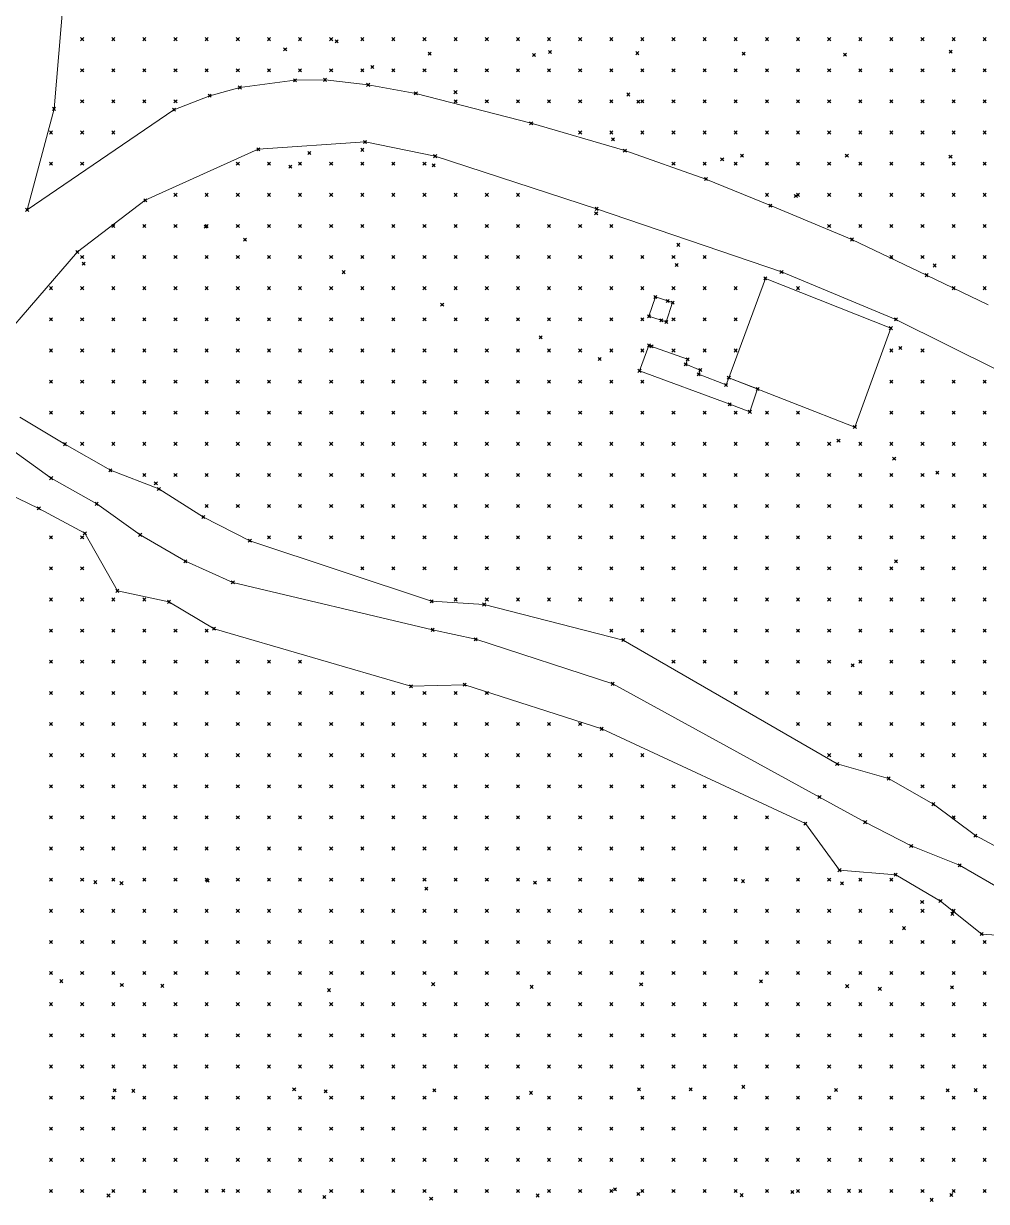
# Model space of a CAD drawing. Header units: metres. Extents: x 441556 to 446409, y 432338 to 461058.
# Drawn here: x 446063.3 to 446156.1, y 432839.5 to 432953 of the extents above; entities that cross this region are included whole.
import ezdxf

# ---------------------------------------------------------------- set-up
doc = ezdxf.new("R2010")
doc.units = ezdxf.units.M
doc.header["$MEASUREMENT"] = 0
doc.header["$PDMODE"] = 35
doc.header["$PDSIZE"] = 0.15
for name, color, linetype, lineweight in [('DTM-BRE-RevN_GRP_CONSTRUCTIE', 2, 'Continuous', 0), ('DTM-BRE-RevN_GRP_DRUM ASFALT', 2, 'Continuous', 0), ('DTM-BRE-RevN_GRP_FIRUL APEI', 2, 'Continuous', 0), ('DTM-BRE-RevN_GRP_RAU', 2, 'Continuous', 0), ('DTM-NOK-RevN_LIDAR_co_lidar', 91, 'Continuous', 0), ('DTM-NOK-RevN_RTK', 32, 'Continuous', 0)]:
    doc.layers.add(name, color=color, linetype=linetype, lineweight=lineweight)

msp = doc.modelspace()

# ---------------------------------------------------------------- linework, layer by layer
at = {"layer": 'DTM-BRE-RevN_GRP_CONSTRUCTIE'}
for p, q in [((446134.789, 432928.409, 319.825), (446131.271, 432918.836, 319.669)), ((446146.884, 432923.612, 319.965), (446134.789, 432928.409, 319.825)), ((446123.569, 432924.757, 319.596), (446124.19, 432926.62, 319.744)), ((446124.19, 432926.62, 319.744), (446125.849, 432926.075, 319.774)), ((446125.849, 432926.075, 319.774), (446125.236, 432924.209, 319.632)), ((446125.236, 432924.209, 319.632), (446123.569, 432924.757, 319.596)), ((446143.411, 432914.084, 320.062), (446146.884, 432923.612, 319.965)), ((446123.572, 432921.94, 319.858), (446122.658, 432919.502, 319.397)), ((446127.301, 432920.611, 319.699), (446123.572, 432921.94, 319.858)), ((446122.658, 432919.502, 319.397), (446131.352, 432916.277, 319.477)), ((446127.112, 432920.128, 319.758), (446127.301, 432920.611, 319.699)), ((446128.518, 432919.578, 319.697), (446127.112, 432920.128, 319.758)), ((446128.359, 432919.171, 319.688), (446128.518, 432919.578, 319.697)), ((446130.998, 432918.139, 319.646), (446128.359, 432919.171, 319.688)), ((446131.271, 432918.836, 319.669), (446130.998, 432918.139, 319.646)), ((446131.271, 432918.836, 319.669), (446143.411, 432914.084, 320.062)), ((446134.045, 432917.75, 319.698), (446131.271, 432918.836, 319.669)), ((446133.298, 432915.555, 319.419), (446134.045, 432917.75, 319.698)), ((446131.352, 432916.277, 319.477), (446133.298, 432915.555, 319.419))]:
    msp.add_line(p, q, dxfattribs=at)
at = {"layer": 'DTM-BRE-RevN_GRP_DRUM ASFALT'}
for p, q in [((446066.24, 432944.742, 319.705), (446067.507, 432959.707, 319.452)), ((446084.144, 432946.801, 319.963), (446081.242, 432946.001, 319.923)), ((446089.453, 432947.488, 319.897), (446084.144, 432946.801, 319.963)), ((446092.36, 432947.541, 319.923), (446089.453, 432947.488, 319.897)), ((446096.515, 432947.051, 319.812), (446092.36, 432947.541, 319.923)), ((446101.109, 432946.228, 319.853), (446096.515, 432947.051, 319.812)), ((446081.242, 432946.001, 319.923), (446077.792, 432944.661, 319.904)), ((446112.218, 432943.355, 319.817), (446101.109, 432946.228, 319.853)), ((446063.653, 432935.007, 319.866), (446066.24, 432944.742, 319.705)), ((446077.792, 432944.661, 319.904), (446063.653, 432935.007, 319.866)), ((446121.244, 432940.72, 319.828), (446112.218, 432943.355, 319.817)), ((446096.215, 432941.548, 319.84), (446085.928, 432940.849, 319.915)), ((446102.971, 432940.186, 319.862), (446096.215, 432941.548, 319.84)), ((446085.928, 432940.849, 319.915), (446075.028, 432935.931, 319.925)), ((446118.53, 432935.105, 319.973), (446102.971, 432940.186, 319.862)), ((446129.067, 432937.978, 319.873), (446121.244, 432940.72, 319.828)), ((446135.279, 432935.413, 319.955), (446129.067, 432937.978, 319.873)), ((446075.028, 432935.931, 319.925), (446068.488, 432930.956, 319.901)), ((446143.134, 432932.155, 320.094), (446135.279, 432935.413, 319.955)), ((446136.345, 432929.027, 320.16), (446118.53, 432935.105, 319.973)), ((446150.332, 432928.715, 320.21), (446143.134, 432932.155, 320.094)), ((446068.488, 432930.956, 319.901), (446059.114, 432920.099, 319.895)), ((446147.374, 432924.456, 320.237), (446136.345, 432929.027, 320.16)), ((446156.27, 432925.857, 320.301), (446150.332, 432928.715, 320.21)), ((446157.255, 432919.542, 320.451), (446147.374, 432924.456, 320.237))]:
    msp.add_line(p, q, dxfattribs=at)
at = {"layer": 'DTM-BRE-RevN_GRP_FIRUL APEI'}
for p, q in [((446061.791, 432912.172, 317.167), (446065.965, 432909.162, 317.148)), ((446065.965, 432909.162, 317.148), (446070.358, 432906.689, 317.191)), ((446070.358, 432906.689, 317.191), (446074.542, 432903.704, 317.361)), ((446074.542, 432903.704, 317.361), (446078.902, 432901.152, 317.319)), ((446078.902, 432901.152, 317.319), (446083.471, 432899.113, 317.659)), ((446083.471, 432899.113, 317.659), (446102.718, 432894.546, 318.476)), ((446102.718, 432894.546, 318.476), (446106.88, 432893.64, 318.212)), ((446106.88, 432893.64, 318.212), (446120.076, 432889.345, 318.51)), ((446120.076, 432889.345, 318.51), (446140.011, 432878.431, 319.446)), ((446140.011, 432878.431, 319.446), (446144.403, 432876.015, 319.337)), ((446144.403, 432876.015, 319.337), (446148.836, 432873.729, 319.446)), ((446148.836, 432873.729, 319.446), (446153.509, 432871.866, 319.744)), ((446153.509, 432871.866, 319.744), (446157.842, 432869.365, 319.702))]:
    msp.add_line(p, q, dxfattribs=at)
at = {"layer": 'DTM-BRE-RevN_GRP_RAU'}
for p, q in [((446062.95, 432915.025, 319.659), (446067.294, 432912.434, 320.042)), ((446067.294, 432912.434, 320.042), (446071.671, 432909.922, 319.744)), ((446071.671, 432909.922, 319.744), (446076.335, 432908.119, 320.042)), ((446060.26, 432908.401, 318.68), (446064.78, 432906.244, 318.68)), ((446076.335, 432908.119, 320.042), (446080.632, 432905.41, 319.872)), ((446064.78, 432906.244, 318.68), (446069.205, 432903.85, 318.936)), ((446080.632, 432905.41, 319.872), (446085.104, 432903.134, 319.744)), ((446069.205, 432903.85, 318.936), (446072.348, 432898.302, 320.34)), ((446085.104, 432903.134, 319.744), (446102.622, 432897.299, 320.425)), ((446072.348, 432898.302, 320.34), (446077.317, 432897.249, 320.51)), ((446077.317, 432897.249, 320.51), (446081.662, 432894.658, 320.808)), ((446102.622, 432897.299, 320.425), (446107.692, 432896.99, 321.106)), ((446107.692, 432896.99, 321.106), (446121.099, 432893.564, 320.808)), ((446081.662, 432894.658, 320.808), (446100.637, 432889.111, 320.808)), ((446121.099, 432893.564, 320.808), (446141.711, 432881.623, 321.361)), ((446100.637, 432889.111, 320.808), (446105.817, 432889.256, 320.723)), ((446105.817, 432889.256, 320.723), (446119.023, 432885.003, 321.063)), ((446119.023, 432885.003, 321.063), (446138.65, 432875.877, 321.489)), ((446141.711, 432881.623, 321.361), (446146.662, 432880.226, 321.191)), ((446146.662, 432880.226, 321.191), (446150.977, 432877.747, 321.148)), ((446150.977, 432877.747, 321.148), (446155.03, 432874.72, 321.276)), ((446138.65, 432875.877, 321.489), (446141.93, 432871.395, 321.128)), ((446155.03, 432874.72, 321.276), (446159.443, 432872.37, 321.489)), ((446141.93, 432871.395, 321.128), (446147.356, 432870.95, 321.191)), ((446147.356, 432870.95, 321.191), (446151.669, 432868.411, 321.617)), ((446151.669, 432868.411, 321.617), (446155.641, 432865.234, 322.17)), ((446155.641, 432865.234, 322.17), (446163.851, 432864.68, 321.446))]:
    msp.add_line(p, q, dxfattribs=at)
at = {"layer": 'DTM-NOK-RevN_LIDAR_co_lidar'}
for p in [(446068.951, 432951.458, 319.656), (446071.95, 432951.458, 319.715), (446074.95, 432951.458, 319.841), (446077.949, 432951.458, 319.709), (446080.948, 432951.458, 319.686), (446083.948, 432951.458, 319.63), (446086.947, 432951.458, 319.581), (446089.947, 432951.458, 319.434), (446092.946, 432951.458, 319.333), (446095.945, 432951.458, 319.316), (446098.945, 432951.458, 319.263), (446101.944, 432951.458, 319.21), (446104.944, 432951.458, 319.216), (446107.943, 432951.458, 319.237), (446110.942, 432951.458, 319.182), (446113.942, 432951.458, 319.184), (446116.941, 432951.458, 319.358), (446119.94, 432951.458, 319.194), (446122.94, 432951.458, 319.169), (446125.939, 432951.458, 319.2), (446128.939, 432951.458, 319.212), (446131.938, 432951.458, 319.162), (446134.937, 432951.458, 319.151), (446137.937, 432951.458, 319.115), (446140.936, 432951.458, 319.034), (446143.936, 432951.458, 319.048), (446146.935, 432951.458, 318.935), (446149.934, 432951.458, 318.827), (446152.934, 432951.458, 318.743), (446155.933, 432951.458, 318.738), (446068.951, 432948.459, 319.648), (446071.95, 432948.459, 319.678), (446074.95, 432948.459, 319.758), (446077.949, 432948.459, 319.792), (446080.948, 432948.459, 319.826), (446083.948, 432948.459, 319.819), (446086.947, 432948.459, 319.811), (446089.947, 432948.459, 319.8), (446092.946, 432948.459, 319.753), (446095.945, 432948.459, 319.77), (446098.945, 432948.459, 319.582), (446101.944, 432948.459, 319.372), (446104.944, 432948.459, 319.311), (446107.943, 432948.459, 319.243), (446110.942, 432948.459, 319.207), (446113.942, 432948.459, 319.277), (446116.941, 432948.459, 319.454), (446119.94, 432948.459, 319.344), (446122.94, 432948.459, 319.273), (446125.939, 432948.459, 319.22), (446128.939, 432948.459, 319.25), (446131.938, 432948.459, 319.245), (446134.937, 432948.459, 319.216), (446137.937, 432948.459, 319.153), (446140.936, 432948.459, 319.084), (446143.936, 432948.459, 319.043), (446146.935, 432948.459, 318.934), (446149.934, 432948.459, 318.91), (446152.934, 432948.459, 318.88), (446155.933, 432948.459, 318.892), (446068.951, 432945.459, 319.745), (446071.95, 432945.459, 319.778), (446074.95, 432945.459, 319.828), (446077.949, 432945.459, 319.854), (446104.944, 432945.459, 319.664), (446107.943, 432945.459, 319.661), (446110.942, 432945.459, 319.591), (446113.942, 432945.459, 319.556), (446116.941, 432945.459, 319.539), (446119.94, 432945.459, 319.465), (446122.94, 432945.459, 319.413), (446125.939, 432945.459, 319.309), (446128.939, 432945.459, 319.264), (446131.938, 432945.459, 319.199), (446134.937, 432945.459, 319.153), (446137.937, 432945.459, 319.119), (446140.936, 432945.459, 319.087), (446143.936, 432945.459, 319.07), (446146.935, 432945.459, 319.03), (446149.934, 432945.459, 318.986), (446152.934, 432945.459, 318.932), (446155.933, 432945.459, 318.974), (446065.952, 432942.46, 319.77), (446068.951, 432942.46, 319.803), (446071.95, 432942.46, 319.849), (446116.941, 432942.46, 319.665), (446119.94, 432942.46, 319.6), (446122.94, 432942.46, 319.558), (446125.939, 432942.46, 319.489), (446128.939, 432942.46, 319.418), (446131.938, 432942.46, 319.327), (446134.937, 432942.46, 319.226), (446137.937, 432942.46, 319.201), (446140.936, 432942.46, 319.171), (446143.936, 432942.46, 319.149), (446146.935, 432942.46, 319.13), (446149.934, 432942.46, 319.073), (446152.934, 432942.46, 319.088), (446155.933, 432942.46, 319.051), (446065.952, 432939.461, 319.806), (446068.951, 432939.461, 319.845), (446083.948, 432939.461, 319.834), (446086.947, 432939.461, 319.785), (446089.947, 432939.461, 319.642), (446092.946, 432939.461, 319.589), (446095.945, 432939.461, 319.549), (446098.945, 432939.461, 319.554), (446101.944, 432939.461, 319.587), (446125.939, 432939.461, 319.596), (446128.939, 432939.461, 319.571), (446131.938, 432939.461, 319.581), (446134.937, 432939.461, 319.453), (446137.937, 432939.461, 319.369), (446140.936, 432939.461, 319.342), (446143.936, 432939.461, 319.3), (446146.935, 432939.461, 319.198), (446149.934, 432939.461, 319.157), (446152.934, 432939.461, 319.148), (446155.933, 432939.461, 319.18), (446077.949, 432936.461, 319.89), (446080.948, 432936.461, 319.848), (446083.948, 432936.461, 319.819), (446086.947, 432936.461, 319.661), (446089.947, 432936.461, 319.591), (446092.946, 432936.461, 319.548), (446095.945, 432936.461, 319.513), (446098.945, 432936.461, 319.484), (446101.944, 432936.461, 319.467), (446104.944, 432936.461, 319.476), (446107.943, 432936.461, 319.49), (446110.942, 432936.461, 319.575), (446134.937, 432936.461, 319.752), (446137.937, 432936.461, 319.757), (446140.936, 432936.461, 319.857), (446143.936, 432936.461, 319.788), (446146.935, 432936.461, 319.389), (446149.934, 432936.461, 319.361), (446152.934, 432936.461, 319.305), (446155.933, 432936.461, 319.292), (446071.95, 432933.462, 319.92), (446074.95, 432933.462, 319.909), (446077.949, 432933.462, 319.832), (446080.948, 432933.462, 319.766), (446083.948, 432933.462, 319.699), (446086.947, 432933.462, 319.619), (446089.947, 432933.462, 319.572), (446092.946, 432933.462, 319.448), (446095.945, 432933.462, 319.473), (446098.945, 432933.462, 319.478), (446101.944, 432933.462, 319.457), (446104.944, 432933.462, 319.483), (446107.943, 432933.462, 319.498), (446110.942, 432933.462, 319.454), (446113.942, 432933.462, 319.513), (446116.941, 432933.462, 319.579), (446119.94, 432933.462, 319.68), (446140.936, 432933.462, 319.938), (446143.936, 432933.462, 319.994), (446146.935, 432933.462, 319.899), (446149.934, 432933.462, 319.998), (446152.934, 432933.462, 319.645), (446155.933, 432933.462, 319.582), (446068.951, 432930.463, 319.965), (446071.95, 432930.463, 319.962), (446074.95, 432930.463, 319.885), (446077.949, 432930.463, 319.786), (446080.948, 432930.463, 319.76), (446083.948, 432930.463, 319.67), (446086.947, 432930.463, 319.627), (446089.947, 432930.463, 319.597), (446092.946, 432930.463, 319.534), (446095.945, 432930.463, 319.546), (446098.945, 432930.463, 319.546), (446101.944, 432930.463, 319.506), (446104.944, 432930.463, 319.477), (446107.943, 432930.463, 319.467), (446110.942, 432930.463, 319.507), (446113.942, 432930.463, 319.545), (446116.941, 432930.463, 319.594), (446119.94, 432930.463, 319.597), (446122.94, 432930.463, 319.67), (446125.939, 432930.463, 319.782), (446128.939, 432930.463, 319.762), (446146.935, 432930.463, 320.022), (446149.934, 432930.463, 320.014), (446152.934, 432930.463, 319.94), (446155.933, 432930.463, 319.888), (446065.952, 432927.463, 320.005), (446068.951, 432927.463, 320.027), (446071.95, 432927.463, 319.956), (446074.95, 432927.463, 319.799), (446077.949, 432927.463, 319.849), (446080.948, 432927.463, 319.849), (446083.948, 432927.463, 319.743), (446086.947, 432927.463, 319.642), (446089.947, 432927.463, 319.62), (446092.946, 432927.463, 319.527), (446095.945, 432927.463, 319.488), (446098.945, 432927.463, 319.535), (446101.944, 432927.463, 319.476), (446104.944, 432927.463, 319.524), (446107.943, 432927.463, 319.513), (446110.942, 432927.463, 319.533), (446113.942, 432927.463, 319.553), (446116.941, 432927.463, 319.596), (446119.94, 432927.463, 319.605), (446122.94, 432927.463, 319.68), (446125.939, 432927.463, 319.817), (446128.939, 432927.463, 319.802), (446131.938, 432927.463, 319.847), (446137.937, 432927.463, 320.12), (446152.934, 432927.463, 320.162), (446155.933, 432927.463, 320.062), (446065.952, 432924.464, 320.114), (446068.951, 432924.464, 319.974), (446071.95, 432924.464, 319.881), (446074.95, 432924.464, 319.901), (446077.949, 432924.464, 319.884), (446080.948, 432924.464, 319.898), (446083.948, 432924.464, 319.762), (446086.947, 432924.464, 319.705), (446089.947, 432924.464, 319.646), (446092.946, 432924.464, 319.577), (446095.945, 432924.464, 319.515), (446098.945, 432924.464, 319.498), (446101.944, 432924.464, 319.445), (446104.944, 432924.464, 319.461), (446107.943, 432924.464, 319.407), (446110.942, 432924.464, 319.507), (446113.942, 432924.464, 319.538), (446116.941, 432924.464, 319.54), (446119.94, 432924.464, 319.542), (446122.94, 432924.464, 319.67), (446125.939, 432924.464, 319.745), (446128.939, 432924.464, 319.776), (446131.938, 432924.464, 319.983), (446065.952, 432921.464, 320.084), (446068.951, 432921.464, 319.94), (446071.95, 432921.464, 320.035), (446074.95, 432921.464, 319.957), (446077.949, 432921.464, 319.981), (446080.948, 432921.464, 319.873), (446083.948, 432921.464, 319.734), (446086.947, 432921.464, 319.777), (446089.947, 432921.464, 319.725), (446092.946, 432921.464, 319.695), (446095.945, 432921.464, 319.616), (446098.945, 432921.464, 319.554), (446101.944, 432921.464, 319.508), (446104.944, 432921.464, 319.461), (446107.943, 432921.464, 319.432), (446110.942, 432921.464, 319.457), (446113.942, 432921.464, 319.435), (446116.941, 432921.464, 319.501), (446119.94, 432921.464, 319.456), (446122.94, 432921.464, 319.603), (446125.939, 432921.464, 319.649), (446128.939, 432921.464, 319.733), (446131.938, 432921.464, 319.889), (446146.935, 432921.464, 320.325), (446149.934, 432921.464, 320.21), (446065.952, 432918.465, 319.984), (446068.951, 432918.465, 320.093), (446071.95, 432918.465, 320.066), (446074.95, 432918.465, 320.048), (446077.949, 432918.465, 319.996), (446080.948, 432918.465, 319.863), (446083.948, 432918.465, 319.839), (446086.947, 432918.465, 319.883), (446089.947, 432918.465, 319.883), (446092.946, 432918.465, 319.852), (446095.945, 432918.465, 319.768), (446098.945, 432918.465, 319.686), (446101.944, 432918.465, 319.644), (446104.944, 432918.465, 319.573), (446107.943, 432918.465, 319.542), (446110.942, 432918.465, 319.503), (446113.942, 432918.465, 319.474), (446116.941, 432918.465, 319.464), (446119.94, 432918.465, 319.426), (446122.94, 432918.465, 319.46), (446146.935, 432918.465, 320.327), (446149.934, 432918.465, 320.238), (446152.934, 432918.465, 320.28), (446155.933, 432918.465, 320.314), (446065.952, 432915.466, 319.909), (446068.951, 432915.466, 320.094), (446071.95, 432915.466, 320.15), (446074.95, 432915.466, 320.15), (446077.949, 432915.466, 320.084), (446080.948, 432915.466, 319.958), (446083.948, 432915.466, 319.979), (446086.947, 432915.466, 320.005), (446089.947, 432915.466, 319.971), (446092.946, 432915.466, 319.96), (446095.945, 432915.466, 319.929), (446098.945, 432915.466, 319.876), (446101.944, 432915.466, 319.84), (446104.944, 432915.466, 319.749), (446107.943, 432915.466, 319.713), (446110.942, 432915.466, 319.668), (446113.942, 432915.466, 319.614), (446116.941, 432915.466, 319.564), (446119.94, 432915.466, 319.477), (446122.94, 432915.466, 319.416), (446125.939, 432915.466, 319.388), (446128.939, 432915.466, 319.447), (446131.938, 432915.466, 319.575), (446134.937, 432915.466, 319.674), (446137.937, 432915.466, 320.037), (446146.935, 432915.466, 320.391), (446149.934, 432915.466, 320.434), (446152.934, 432915.466, 320.469), (446155.933, 432915.466, 320.585), (446068.951, 432912.466, 319.777), (446071.95, 432912.466, 320.1), (446074.95, 432912.466, 320.197), (446077.949, 432912.466, 320.185), (446080.948, 432912.466, 320.128), (446083.948, 432912.466, 320.155), (446086.947, 432912.466, 320.045), (446089.947, 432912.466, 320.01), (446092.946, 432912.466, 320.005), (446095.945, 432912.466, 320), (446098.945, 432912.466, 319.965), (446101.944, 432912.466, 319.938), (446104.944, 432912.466, 319.921), (446107.943, 432912.466, 319.869), (446110.942, 432912.466, 319.842), (446113.942, 432912.466, 319.801), (446116.941, 432912.466, 319.745), (446119.94, 432912.466, 319.666), (446122.94, 432912.466, 319.61), (446125.939, 432912.466, 319.581), (446128.939, 432912.466, 319.533), (446131.938, 432912.466, 319.553), (446134.937, 432912.466, 319.58), (446137.937, 432912.466, 319.692), (446140.936, 432912.466, 319.878), (446143.936, 432912.466, 319.874), (446146.935, 432912.466, 320.137), (446149.934, 432912.466, 320.357), (446152.934, 432912.466, 320.724), (446155.933, 432912.466, 320.895), (446074.95, 432909.467, 319.856), (446077.949, 432909.467, 320.055), (446080.948, 432909.467, 320.152), (446083.948, 432909.467, 320.221), (446086.947, 432909.467, 320.153), (446089.947, 432909.467, 320.088), (446092.946, 432909.467, 320.096), (446095.945, 432909.467, 320.111), (446098.945, 432909.467, 320.076), (446101.944, 432909.467, 320.053), (446104.944, 432909.467, 319.994), (446107.943, 432909.467, 320.006), (446110.942, 432909.467, 320.007), (446113.942, 432909.467, 319.975), (446116.941, 432909.467, 319.914), (446119.94, 432909.467, 319.873), (446122.94, 432909.467, 319.81), (446125.939, 432909.467, 319.747), (446128.939, 432909.467, 319.726), (446131.938, 432909.467, 319.728), (446134.937, 432909.467, 319.746), (446137.937, 432909.467, 319.777), (446140.936, 432909.467, 319.767), (446143.936, 432909.467, 319.781), (446146.935, 432909.467, 319.951), (446149.934, 432909.467, 320.359), (446152.934, 432909.467, 320.981), (446155.933, 432909.467, 321.004), (446080.948, 432906.467, 319.757), (446083.948, 432906.467, 320.151), (446086.947, 432906.467, 320.248), (446089.947, 432906.467, 320.256), (446092.946, 432906.467, 320.177), (446095.945, 432906.467, 320.129), (446098.945, 432906.467, 320.079), (446101.944, 432906.467, 320.114), (446104.944, 432906.467, 320.146), (446107.943, 432906.467, 320.203), (446110.942, 432906.467, 320.147), (446113.942, 432906.467, 320.133), (446116.941, 432906.467, 320.084), (446119.94, 432906.467, 320.047), (446122.94, 432906.467, 319.999), (446125.939, 432906.467, 319.951), (446128.939, 432906.467, 319.898), (446131.938, 432906.467, 319.933), (446134.937, 432906.467, 319.943), (446137.937, 432906.467, 319.933), (446140.936, 432906.467, 319.929), (446143.936, 432906.467, 319.999), (446146.935, 432906.467, 320.145), (446149.934, 432906.467, 320.668), (446152.934, 432906.467, 321.034), (446155.933, 432906.467, 320.927), (446065.952, 432903.468, 319.564), (446068.951, 432903.468, 319.377), (446086.947, 432903.468, 320.094), (446089.947, 432903.468, 320.291), (446092.946, 432903.468, 320.231), (446095.945, 432903.468, 320.261), (446098.945, 432903.468, 320.187), (446101.944, 432903.468, 320.159), (446104.944, 432903.468, 320.123), (446107.943, 432903.468, 320.202), (446110.942, 432903.468, 320.252), (446113.942, 432903.468, 320.366), (446116.941, 432903.468, 320.371), (446119.94, 432903.468, 320.309), (446122.94, 432903.468, 320.275), (446125.939, 432903.468, 320.162), (446128.939, 432903.468, 320.122), (446131.938, 432903.468, 320.12), (446134.937, 432903.468, 320.157), (446137.937, 432903.468, 320.145), (446140.936, 432903.468, 320.144), (446143.936, 432903.468, 320.199), (446146.935, 432903.468, 320.358), (446149.934, 432903.468, 320.954), (446152.934, 432903.468, 321.038), (446155.933, 432903.468, 320.904), (446065.952, 432900.469, 320.184), (446068.951, 432900.469, 320.186), (446095.945, 432900.469, 320.785), (446098.945, 432900.469, 320.407), (446101.944, 432900.469, 320.397), (446104.944, 432900.469, 320.322), (446107.943, 432900.469, 320.284), (446110.942, 432900.469, 320.269), (446113.942, 432900.469, 320.302), (446116.941, 432900.469, 320.417), (446119.94, 432900.469, 320.473), (446122.94, 432900.469, 320.51), (446125.939, 432900.469, 320.6), (446128.939, 432900.469, 320.419), (446131.938, 432900.469, 320.336), (446134.937, 432900.469, 320.331), (446137.937, 432900.469, 320.328), (446140.936, 432900.469, 320.34), (446143.936, 432900.469, 320.359), (446146.935, 432900.469, 320.728), (446149.934, 432900.469, 321.111), (446152.934, 432900.469, 321.066), (446155.933, 432900.469, 320.747), (446065.952, 432897.469, 320.206), (446068.951, 432897.469, 320.285), (446071.95, 432897.469, 320.445), (446074.95, 432897.469, 320.639), (446104.944, 432897.469, 320.16), (446107.943, 432897.469, 320.311), (446110.942, 432897.469, 320.472), (446113.942, 432897.469, 320.482), (446116.941, 432897.469, 320.457), (446119.94, 432897.469, 320.442), (446122.94, 432897.469, 320.44), (446125.939, 432897.469, 320.503), (446128.939, 432897.469, 320.557), (446131.938, 432897.469, 320.601), (446134.937, 432897.469, 320.583), (446137.937, 432897.469, 320.542), (446140.936, 432897.469, 320.574), (446143.936, 432897.469, 320.621), (446146.935, 432897.469, 321.004), (446149.934, 432897.469, 321.218), (446152.934, 432897.469, 321.048), (446155.933, 432897.469, 320.832), (446065.952, 432894.47, 320.268), (446068.951, 432894.47, 320.371), (446071.95, 432894.47, 320.513), (446074.95, 432894.47, 320.643), (446077.949, 432894.47, 320.812), (446080.948, 432894.47, 321.012), (446119.94, 432894.47, 320.525), (446122.94, 432894.47, 320.546), (446125.939, 432894.47, 320.484), (446128.939, 432894.47, 320.551), (446131.938, 432894.47, 320.655), (446134.937, 432894.47, 320.696), (446137.937, 432894.47, 320.774), (446140.936, 432894.47, 321.017), (446143.936, 432894.47, 321.032), (446146.935, 432894.47, 321.315), (446149.934, 432894.47, 321.293), (446152.934, 432894.47, 321.063), (446155.933, 432894.47, 320.971), (446065.952, 432891.471, 320.393), (446068.951, 432891.471, 320.477), (446071.95, 432891.471, 320.681), (446074.95, 432891.471, 320.825), (446077.949, 432891.471, 320.987), (446080.948, 432891.471, 321.084), (446083.948, 432891.471, 321.105), (446086.947, 432891.471, 321.127), (446089.947, 432891.471, 321.191), (446125.939, 432891.471, 320.369), (446128.939, 432891.471, 320.427), (446131.938, 432891.471, 320.552), (446134.937, 432891.471, 320.741), (446137.937, 432891.471, 320.923), (446140.936, 432891.471, 321.214), (446143.936, 432891.471, 321.278), (446146.935, 432891.471, 321.4), (446149.934, 432891.471, 321.439), (446152.934, 432891.471, 321.135), (446155.933, 432891.471, 320.972), (446065.952, 432888.471, 320.513), (446068.951, 432888.471, 320.592), (446071.95, 432888.471, 320.684), (446074.95, 432888.471, 320.836), (446077.949, 432888.471, 321.039), (446080.948, 432888.471, 321.154), (446083.948, 432888.471, 321.206), (446086.947, 432888.471, 321.212), (446089.947, 432888.471, 321.217), (446092.946, 432888.471, 321.233), (446095.945, 432888.471, 321.163), (446098.945, 432888.471, 321.129), (446101.944, 432888.471, 321.106), (446104.944, 432888.471, 321.199), (446107.943, 432888.471, 320.763), (446131.938, 432888.471, 320.205), (446134.937, 432888.471, 320.375), (446137.937, 432888.471, 321.025), (446140.936, 432888.471, 321.46), (446143.936, 432888.471, 321.612), (446146.935, 432888.471, 321.52), (446149.934, 432888.471, 321.265), (446152.934, 432888.471, 321.034), (446155.933, 432888.471, 320.928), (446065.952, 432885.472, 320.54), (446068.951, 432885.472, 320.578), (446071.95, 432885.472, 320.639), (446074.95, 432885.472, 320.905), (446077.949, 432885.472, 321.038), (446080.948, 432885.472, 321.162), (446083.948, 432885.472, 321.189), (446086.947, 432885.472, 321.178), (446089.947, 432885.472, 321.194), (446092.946, 432885.472, 321.235), (446095.945, 432885.472, 321.242), (446098.945, 432885.472, 321.277), (446101.944, 432885.472, 321.245), (446104.944, 432885.472, 321.229), (446107.943, 432885.472, 321.252), (446110.942, 432885.472, 321.225), (446113.942, 432885.472, 321.242), (446116.941, 432885.472, 321.191), (446137.937, 432885.472, 319.864), (446140.936, 432885.472, 321.44), (446143.936, 432885.472, 321.69), (446146.935, 432885.472, 321.673), (446149.934, 432885.472, 321.361), (446152.934, 432885.472, 321.113), (446155.933, 432885.472, 320.946), (446065.952, 432882.472, 320.551), (446068.951, 432882.472, 320.608), (446071.95, 432882.472, 320.686), (446074.95, 432882.472, 320.81), (446077.949, 432882.472, 320.918), (446080.948, 432882.472, 321.049), (446083.948, 432882.472, 321.111), (446086.947, 432882.472, 321.185), (446089.947, 432882.472, 321.205), (446092.946, 432882.472, 321.238), (446095.945, 432882.472, 321.221), (446098.945, 432882.472, 321.265), (446101.944, 432882.472, 321.288), (446104.944, 432882.472, 321.274), (446107.943, 432882.472, 321.26), (446110.942, 432882.472, 321.308), (446113.942, 432882.472, 321.263), (446116.941, 432882.472, 321.163), (446119.94, 432882.472, 321.216), (446122.94, 432882.472, 321.256), (446140.936, 432882.472, 320.81), (446143.936, 432882.472, 321.361), (446146.935, 432882.472, 321.516), (446149.934, 432882.472, 321.43), (446152.934, 432882.472, 321.138), (446155.933, 432882.472, 321.029), (446065.952, 432879.473, 320.686), (446068.951, 432879.473, 321.108), (446071.95, 432879.473, 320.966), (446074.95, 432879.473, 320.874), (446077.949, 432879.473, 320.995), (446080.948, 432879.473, 321.082), (446083.948, 432879.473, 321.026), (446086.947, 432879.473, 321.064), (446089.947, 432879.473, 321.023), (446092.946, 432879.473, 321.084), (446095.945, 432879.473, 321.155), (446098.945, 432879.473, 321.131), (446101.944, 432879.473, 321.189), (446104.944, 432879.473, 321.164), (446107.943, 432879.473, 321.154), (446110.942, 432879.473, 321.199), (446113.942, 432879.473, 321.188), (446116.941, 432879.473, 321.169), (446119.94, 432879.473, 321.17), (446122.94, 432879.473, 321.211), (446125.939, 432879.473, 321.314), (446128.939, 432879.473, 321.39), (446149.934, 432879.473, 321.434), (446152.934, 432879.473, 321.287), (446155.933, 432879.473, 321.128), (446065.952, 432876.474, 320.833), (446068.951, 432876.474, 320.777), (446071.95, 432876.474, 320.834), (446074.95, 432876.474, 320.979), (446077.949, 432876.474, 321.069), (446080.948, 432876.474, 321.049), (446083.948, 432876.474, 320.988), (446086.947, 432876.474, 320.944), (446089.947, 432876.474, 320.934), (446092.946, 432876.474, 321.002), (446095.945, 432876.474, 320.99), (446098.945, 432876.474, 320.988), (446101.944, 432876.474, 320.982), (446104.944, 432876.474, 321), (446107.943, 432876.474, 321.013), (446110.942, 432876.474, 320.989), (446113.942, 432876.474, 320.989), (446116.941, 432876.474, 321.092), (446119.94, 432876.474, 321.069), (446122.94, 432876.474, 321.074), (446125.939, 432876.474, 321.241), (446128.939, 432876.474, 321.34), (446131.938, 432876.474, 321.527), (446134.937, 432876.474, 321.86), (446152.934, 432876.474, 321.269), (446155.933, 432876.474, 321.335), (446065.952, 432873.474, 320.533), (446068.951, 432873.474, 320.894), (446071.95, 432873.474, 320.819), (446074.95, 432873.474, 320.815), (446077.949, 432873.474, 320.779), (446080.948, 432873.474, 320.83), (446083.948, 432873.474, 320.931), (446086.947, 432873.474, 320.824), (446089.947, 432873.474, 320.806), (446092.946, 432873.474, 320.862), (446095.945, 432873.474, 320.786), (446098.945, 432873.474, 320.859), (446101.944, 432873.474, 320.854), (446104.944, 432873.474, 320.747), (446107.943, 432873.474, 320.714), (446110.942, 432873.474, 320.806), (446113.942, 432873.474, 320.849), (446116.941, 432873.474, 321.031), (446119.94, 432873.474, 321.138), (446122.94, 432873.474, 321.057), (446125.939, 432873.474, 321.154), (446128.939, 432873.474, 321.21), (446131.938, 432873.474, 321.442), (446134.937, 432873.474, 321.779), (446137.937, 432873.474, 321.825), (446065.952, 432870.475, 320.58), (446068.951, 432870.475, 320.888), (446071.95, 432870.475, 320.787), (446074.95, 432870.475, 320.749), (446077.949, 432870.475, 320.694), (446080.948, 432870.475, 320.727), (446083.948, 432870.475, 320.881), (446086.947, 432870.475, 320.999), (446089.947, 432870.475, 320.752), (446092.946, 432870.475, 320.522), (446095.945, 432870.475, 320.464), (446098.945, 432870.475, 320.736), (446101.944, 432870.475, 320.836), (446104.944, 432870.475, 320.563), (446107.943, 432870.475, 320.598), (446110.942, 432870.475, 320.735), (446113.942, 432870.475, 320.821), (446116.941, 432870.475, 320.956), (446119.94, 432870.475, 321.021), (446122.94, 432870.475, 321.012), (446125.939, 432870.475, 321.088), (446128.939, 432870.475, 321.027), (446131.938, 432870.475, 321.124), (446134.937, 432870.475, 321.384), (446137.937, 432870.475, 321.558), (446140.936, 432870.475, 321.613), (446143.936, 432870.475, 321.415), (446146.935, 432870.475, 321.342), (446065.952, 432867.475, 320.613), (446068.951, 432867.475, 320.905), (446071.95, 432867.475, 320.749), (446074.95, 432867.475, 320.715), (446077.949, 432867.475, 320.658), (446080.948, 432867.475, 320.742), (446083.948, 432867.475, 320.924), (446086.947, 432867.475, 320.947), (446089.947, 432867.475, 320.772), (446092.946, 432867.475, 320.447), (446095.945, 432867.475, 320.296), (446098.945, 432867.475, 320.492), (446101.944, 432867.475, 320.682), (446104.944, 432867.475, 320.572), (446107.943, 432867.475, 320.719), (446110.942, 432867.475, 320.736), (446113.942, 432867.475, 320.736), (446116.941, 432867.475, 320.884), (446119.94, 432867.475, 320.881), (446122.94, 432867.475, 320.866), (446125.939, 432867.475, 320.948), (446128.939, 432867.475, 320.957), (446131.938, 432867.475, 320.958), (446134.937, 432867.475, 321.081), (446137.937, 432867.475, 321.335), (446140.936, 432867.475, 321.328), (446143.936, 432867.475, 321.354), (446146.935, 432867.475, 321.34), (446149.934, 432867.475, 321.374), (446152.934, 432867.475, 321.318), (446065.952, 432864.476, 320.64), (446068.951, 432864.476, 320.716), (446071.95, 432864.476, 320.678), (446074.95, 432864.476, 320.647), (446077.949, 432864.476, 320.628), (446080.948, 432864.476, 320.752), (446083.948, 432864.476, 320.834), (446086.947, 432864.476, 320.887), (446089.947, 432864.476, 320.626), (446092.946, 432864.476, 320.351), (446095.945, 432864.476, 320.28), (446098.945, 432864.476, 320.335), (446101.944, 432864.476, 320.442), (446104.944, 432864.476, 320.594), (446107.943, 432864.476, 320.687), (446110.942, 432864.476, 320.709), (446113.942, 432864.476, 320.718), (446116.941, 432864.476, 320.76), (446119.94, 432864.476, 320.772), (446122.94, 432864.476, 320.786), (446125.939, 432864.476, 320.83), (446128.939, 432864.476, 320.779), (446131.938, 432864.476, 320.788), (446134.937, 432864.476, 320.903), (446137.937, 432864.476, 321.052), (446140.936, 432864.476, 320.956), (446143.936, 432864.476, 320.91), (446146.935, 432864.476, 321.056), (446149.934, 432864.476, 321.17), (446152.934, 432864.476, 321.12), (446155.933, 432864.476, 321.239), (446065.952, 432861.477, 320.665), (446068.951, 432861.477, 320.613), (446071.95, 432861.477, 320.599), (446074.95, 432861.477, 320.6), (446077.949, 432861.477, 320.607), (446080.948, 432861.477, 320.716), (446083.948, 432861.477, 320.744), (446086.947, 432861.477, 320.72), (446089.947, 432861.477, 320.464), (446092.946, 432861.477, 320.328), (446095.945, 432861.477, 320.326), (446098.945, 432861.477, 320.349), (446101.944, 432861.477, 320.48), (446104.944, 432861.477, 320.601), (446107.943, 432861.477, 320.659), (446110.942, 432861.477, 320.673), (446113.942, 432861.477, 320.687), (446116.941, 432861.477, 320.692), (446119.94, 432861.477, 320.676), (446122.94, 432861.477, 320.716), (446125.939, 432861.477, 320.642), (446128.939, 432861.477, 320.595), (446131.938, 432861.477, 320.719), (446134.937, 432861.477, 320.794), (446137.937, 432861.477, 320.784), (446140.936, 432861.477, 320.72), (446143.936, 432861.477, 320.714), (446146.935, 432861.477, 320.801), (446149.934, 432861.477, 320.891), (446152.934, 432861.477, 320.953), (446155.933, 432861.477, 321.003), (446065.952, 432858.477, 320.557), (446068.951, 432858.477, 320.52), (446071.95, 432858.477, 320.499), (446074.95, 432858.477, 320.473), (446077.949, 432858.477, 320.608), (446080.948, 432858.477, 320.739), (446083.948, 432858.477, 320.601), (446086.947, 432858.477, 320.576), (446089.947, 432858.477, 320.327), (446092.946, 432858.477, 320.328), (446095.945, 432858.477, 320.319), (446098.945, 432858.477, 320.402), (446101.944, 432858.477, 320.479), (446104.944, 432858.477, 320.578), (446107.943, 432858.477, 320.635), (446110.942, 432858.477, 320.662), (446113.942, 432858.477, 320.673), (446116.941, 432858.477, 320.633), (446119.94, 432858.477, 320.588), (446122.94, 432858.477, 320.499), (446125.939, 432858.477, 320.419), (446128.939, 432858.477, 320.409), (446131.938, 432858.477, 320.567), (446134.937, 432858.477, 320.577), (446137.937, 432858.477, 320.622), (446140.936, 432858.477, 320.601), (446143.936, 432858.477, 320.632), (446146.935, 432858.477, 320.64), (446149.934, 432858.477, 320.742), (446152.934, 432858.477, 320.846), (446155.933, 432858.477, 320.862), (446065.952, 432855.478, 320.386), (446068.951, 432855.478, 320.397), (446071.95, 432855.478, 320.427), (446074.95, 432855.478, 320.397), (446077.949, 432855.478, 320.542), (446080.948, 432855.478, 320.591), (446083.948, 432855.478, 320.569), (446086.947, 432855.478, 320.403), (446089.947, 432855.478, 320.332), (446092.946, 432855.478, 320.26), (446095.945, 432855.478, 320.279), (446098.945, 432855.478, 320.359), (446101.944, 432855.478, 320.406), (446104.944, 432855.478, 320.478), (446107.943, 432855.478, 320.572), (446110.942, 432855.478, 320.588), (446113.942, 432855.478, 320.584), (446116.941, 432855.478, 320.503), (446119.94, 432855.478, 320.343), (446122.94, 432855.478, 320.315), (446125.939, 432855.478, 320.263), (446128.939, 432855.478, 320.271), (446131.938, 432855.478, 320.406), (446134.937, 432855.478, 320.398), (446137.937, 432855.478, 320.454), (446140.936, 432855.478, 320.497), (446143.936, 432855.478, 320.511), (446146.935, 432855.478, 320.568), (446149.934, 432855.478, 320.709), (446152.934, 432855.478, 320.76), (446155.933, 432855.478, 320.833), (446065.952, 432852.479, 320.282), (446068.951, 432852.479, 320.335), (446071.95, 432852.479, 320.336), (446074.95, 432852.479, 320.378), (446077.949, 432852.479, 320.554), (446080.948, 432852.479, 320.548), (446083.948, 432852.479, 320.437), (446086.947, 432852.479, 320.255), (446089.947, 432852.479, 320.264), (446092.946, 432852.479, 320.233), (446095.945, 432852.479, 320.293), (446098.945, 432852.479, 320.343), (446101.944, 432852.479, 320.363), (446104.944, 432852.479, 320.402), (446107.943, 432852.479, 320.477), (446110.942, 432852.479, 320.405), (446113.942, 432852.479, 320.29), (446116.941, 432852.479, 320.211), (446119.94, 432852.479, 320.28), (446122.94, 432852.479, 320.282), (446125.939, 432852.479, 320.251), (446128.939, 432852.479, 320.241), (446131.938, 432852.479, 320.355), (446134.937, 432852.479, 320.392), (446137.937, 432852.479, 320.38), (446140.936, 432852.479, 320.449), (446143.936, 432852.479, 320.358), (446146.935, 432852.479, 320.586), (446149.934, 432852.479, 320.715), (446152.934, 432852.479, 320.752), (446155.933, 432852.479, 320.824), (446065.952, 432849.479, 320.258), (446068.951, 432849.479, 320.263), (446071.95, 432849.479, 320.245), (446074.95, 432849.479, 320.366), (446077.949, 432849.479, 320.499), (446080.948, 432849.479, 320.46), (446083.948, 432849.479, 320.24), (446086.947, 432849.479, 320.181), (446089.947, 432849.479, 320.11), (446092.946, 432849.479, 320.206), (446095.945, 432849.479, 320.269), (446098.945, 432849.479, 320.286), (446101.944, 432849.479, 320.274), (446104.944, 432849.479, 320.302), (446107.943, 432849.479, 320.313), (446110.942, 432849.479, 320.25), (446113.942, 432849.479, 320.167), (446116.941, 432849.479, 320.211), (446119.94, 432849.479, 320.274), (446122.94, 432849.479, 320.246), (446125.939, 432849.479, 320.269), (446128.939, 432849.479, 320.217), (446131.938, 432849.479, 320.251), (446134.937, 432849.479, 320.298), (446137.937, 432849.479, 320.297), (446140.936, 432849.479, 320.329), (446143.936, 432849.479, 320.355), (446146.935, 432849.479, 320.556), (446149.934, 432849.479, 320.633), (446152.934, 432849.479, 320.703), (446155.933, 432849.479, 321.08), (446065.952, 432846.48, 320.209), (446068.951, 432846.48, 320.212), (446071.95, 432846.48, 320.238), (446074.95, 432846.48, 320.33), (446077.949, 432846.48, 320.365), (446080.948, 432846.48, 320.411), (446083.948, 432846.48, 320.163), (446086.947, 432846.48, 320.135), (446089.947, 432846.48, 320.149), (446092.946, 432846.48, 320.187), (446095.945, 432846.48, 320.215), (446098.945, 432846.48, 320.189), (446101.944, 432846.48, 320.193), (446104.944, 432846.48, 320.166), (446107.943, 432846.48, 320.148), (446110.942, 432846.48, 320.085), (446113.942, 432846.48, 320.02), (446116.941, 432846.48, 320.172), (446119.94, 432846.48, 320.232), (446122.94, 432846.48, 320.22), (446125.939, 432846.48, 320.16), (446128.939, 432846.48, 320.065), (446131.938, 432846.48, 320.126), (446134.937, 432846.48, 320.254), (446137.937, 432846.48, 320.197), (446140.936, 432846.48, 320.224), (446143.936, 432846.48, 320.364), (446146.935, 432846.48, 320.479), (446149.934, 432846.48, 320.551), (446152.934, 432846.48, 320.701), (446155.933, 432846.48, 321.265), (446065.952, 432843.48, 320.185), (446068.951, 432843.48, 320.233), (446071.95, 432843.48, 320.241), (446074.95, 432843.48, 320.373), (446077.949, 432843.48, 320.407), (446080.948, 432843.48, 320.255), (446083.948, 432843.48, 320.046), (446086.947, 432843.48, 320.057), (446089.947, 432843.48, 320.122), (446092.946, 432843.48, 320.112), (446095.945, 432843.48, 320.064), (446098.945, 432843.48, 320.078), (446101.944, 432843.48, 320.124), (446104.944, 432843.48, 320.1), (446107.943, 432843.48, 320.081), (446110.942, 432843.48, 319.95), (446113.942, 432843.48, 319.998), (446116.941, 432843.48, 320.095), (446119.94, 432843.48, 320.127), (446122.94, 432843.48, 320.097), (446125.939, 432843.48, 319.984), (446128.939, 432843.48, 320), (446131.938, 432843.48, 320.063), (446134.937, 432843.48, 320.104), (446137.937, 432843.48, 320.154), (446140.936, 432843.48, 320.274), (446143.936, 432843.48, 320.391), (446146.935, 432843.48, 320.455), (446149.934, 432843.48, 320.531), (446152.934, 432843.48, 320.835), (446155.933, 432843.48, 321.436), (446065.952, 432840.481, 320.201), (446068.951, 432840.481, 320.201), (446071.95, 432840.481, 320.265), (446074.95, 432840.481, 320.382), (446077.949, 432840.481, 320.453), (446080.948, 432840.481, 320.17), (446083.948, 432840.481, 320.037), (446086.947, 432840.481, 319.994), (446089.947, 432840.481, 320.045), (446092.946, 432840.481, 320.003), (446095.945, 432840.481, 319.948), (446098.945, 432840.481, 319.999), (446101.944, 432840.481, 320.034), (446104.944, 432840.481, 320.042), (446107.943, 432840.481, 319.94), (446110.942, 432840.481, 319.838), (446113.942, 432840.481, 319.889), (446116.941, 432840.481, 319.949), (446119.94, 432840.481, 320), (446122.94, 432840.481, 319.876), (446125.939, 432840.481, 319.938), (446128.939, 432840.481, 320.03), (446131.938, 432840.481, 320.048), (446134.937, 432840.481, 320.043), (446137.937, 432840.481, 320.125), (446140.936, 432840.481, 320.291), (446143.936, 432840.481, 320.385), (446146.935, 432840.481, 320.489), (446149.934, 432840.481, 320.598), (446152.934, 432840.481, 321.159), (446155.933, 432840.481, 321.473)]:
    msp.add_point(p, dxfattribs=at)
at = {"layer": 'DTM-NOK-RevN_RTK'}
for p in [(446093.486, 432951.243, 319.106), (446088.514, 432950.467, 319.401), (446102.446, 432950.049, 319.242), (446114.046, 432950.222, 319.24), (446122.443, 432950.106, 319.227), (446132.691, 432950.052, 319.288), (446152.656, 432950.252, 318.847), (446112.501, 432949.921, 319.152), (446142.47, 432949.96, 319.072), (446096.923, 432948.779, 319.672), (446084.144, 432946.801, 319.963), (446089.453, 432947.488, 319.897), (446092.36, 432947.541, 319.923), (446096.515, 432947.051, 319.812), (446081.242, 432946.001, 319.923), (446101.109, 432946.228, 319.853), (446104.928, 432946.345, 319.748), (446121.583, 432946.122, 319.449), (446066.24, 432944.742, 319.705), (446077.792, 432944.661, 319.904), (446122.553, 432945.432, 319.449), (446112.218, 432943.355, 319.817), (446096.215, 432941.548, 319.84), (446120.108, 432941.805, 320.123), (446085.928, 432940.849, 319.915), (446090.84, 432940.478, 319.425), (446095.959, 432940.789, 319.635), (446102.971, 432940.186, 319.862), (446121.244, 432940.72, 319.828), (446130.623, 432939.881, 319.524), (446132.542, 432940.221, 319.455), (446142.643, 432940.231, 319.18), (446152.632, 432940.14, 319.142), (446089.009, 432939.179, 319.42), (446102.817, 432939.304, 319.755), (446129.067, 432937.978, 319.873), (446075.028, 432935.931, 319.925), (446135.279, 432935.413, 319.955), (446137.731, 432936.345, 319.956), (446063.653, 432935.007, 319.866), (446118.483, 432934.665, 319.994), (446118.53, 432935.105, 319.973), (446080.853, 432933.393, 319.397), (446084.651, 432932.139, 319.352), (446143.134, 432932.155, 320.094), (446068.488, 432930.956, 319.901), (446126.408, 432931.644, 319.768), (446069.092, 432929.82, 319.814), (446126.246, 432929.705, 319.768), (446151.113, 432929.646, 320.231), (446094.147, 432929.003, 319.341), (446136.345, 432929.027, 320.16), (446150.332, 432928.715, 320.21), (446134.789, 432928.409, 319.825), (446134.789, 432928.409, 319.686), (446124.19, 432926.62, 319.744), (446125.372, 432926.232, 319.768), (446103.642, 432925.868, 319.329), (446125.849, 432926.075, 319.774), (446123.569, 432924.757, 319.596), (446124.773, 432924.361, 319.623), (446125.236, 432924.209, 319.632), (446147.374, 432924.456, 320.237), (446146.884, 432923.612, 319.965), (446113.138, 432922.732, 319.318), (446123.572, 432921.94, 319.858), (446123.822, 432921.851, 319.867), (446147.799, 432921.705, 319.991), (446118.825, 432920.64, 319.277), (446127.301, 432920.611, 319.699), (446122.658, 432919.502, 319.397), (446127.112, 432920.128, 319.758), (446128.518, 432919.578, 319.697), (446128.359, 432919.171, 319.688), (446131.271, 432918.836, 319.669), (446131.271, 432918.836, 319.679), (446130.998, 432918.139, 319.646), (446134.045, 432917.75, 319.698), (446131.352, 432916.277, 319.477), (446133.298, 432915.555, 319.419), (446143.411, 432914.084, 320.062), (446141.842, 432912.779, 319.622), (446067.294, 432912.434, 320.042), (446147.201, 432911.044, 319.841), (446065.965, 432909.162, 317.148), (446071.671, 432909.922, 319.744), (446151.353, 432909.689, 321.015), (446076.051, 432908.669, 321.019), (446076.335, 432908.119, 320.042), (446064.78, 432906.244, 318.68), (446070.358, 432906.689, 317.191), (446080.632, 432905.41, 319.872), (446069.205, 432903.85, 318.936), (446074.542, 432903.704, 317.361), (446085.104, 432903.134, 319.744), (446078.902, 432901.152, 317.319), (446147.387, 432901.153, 320.89), (446083.471, 432899.113, 317.659), (446072.348, 432898.302, 320.34), (446077.317, 432897.249, 320.51), (446102.622, 432897.299, 320.425), (446107.692, 432896.99, 321.106), (446081.662, 432894.658, 320.808), (446102.718, 432894.546, 318.476), (446106.88, 432893.64, 318.212), (446121.099, 432893.564, 320.808), (446143.193, 432891.128, 320.95), (446100.637, 432889.111, 320.808), (446105.817, 432889.256, 320.723), (446120.076, 432889.345, 318.51), (446119.023, 432885.003, 321.063), (446141.711, 432881.623, 321.361), (446146.662, 432880.226, 321.191), (446140.011, 432878.431, 319.446), (446150.977, 432877.747, 321.148), (446138.65, 432875.877, 321.489), (446144.403, 432876.015, 319.337), (446155.03, 432874.72, 321.276), (446148.836, 432873.729, 319.446), (446153.509, 432871.866, 319.744), (446141.93, 432871.395, 321.128), (446147.356, 432870.95, 321.191), (446070.222, 432870.235, 320.941), (446072.745, 432870.137, 320.756), (446081.042, 432870.387, 320.816), (446102.126, 432869.619, 320.599), (446112.593, 432870.193, 320.803), (446122.728, 432870.49, 321.046), (446132.639, 432870.33, 321.146), (446142.184, 432870.118, 321.656), (446149.896, 432868.326, 321.555), (446151.669, 432868.411, 321.617), (446152.806, 432867.182, 321.505), (446148.154, 432865.807, 321.185), (446155.641, 432865.234, 322.17), (446066.948, 432860.695, 320.566), (446102.774, 432860.407, 320.499), (446122.825, 432860.386, 320.715), (446134.372, 432860.678, 320.668), (446072.77, 432860.318, 320.568), (446076.683, 432860.251, 320.496), (446092.728, 432859.835, 320.32), (446112.26, 432860.148, 320.681), (446142.673, 432860.215, 320.62), (446145.825, 432859.955, 320.667), (446152.783, 432860.094, 320.91), (446072.08, 432850.174, 320.258), (446073.888, 432850.131, 320.51), (446089.386, 432850.276, 320.049), (446102.879, 432850.186, 320.312), (446122.602, 432850.275, 320.268), (446127.588, 432850.279, 320.256), (446132.657, 432850.515, 320.283), (446141.594, 432850.21, 320.36), (446152.348, 432850.173, 320.649), (446155.063, 432850.201, 321.055), (446092.408, 432850.073, 320.113), (446112.211, 432849.939, 320.253), (446071.492, 432840.047, 320.218), (446082.55, 432840.517, 320.111), (446092.287, 432839.901, 319.964), (446112.854, 432840.052, 319.879), (446120.309, 432840.641, 319.896), (446122.54, 432840.19, 319.836), (446132.503, 432840.084, 320.039), (446137.397, 432840.378, 320.085), (446142.852, 432840.495, 320.372), (446152.713, 432840.105, 321.241), (446102.581, 432839.747, 320.031), (446150.81, 432839.625, 320.816)]:
    msp.add_point(p, dxfattribs=at)

doc.saveas('drawing.dxf')
